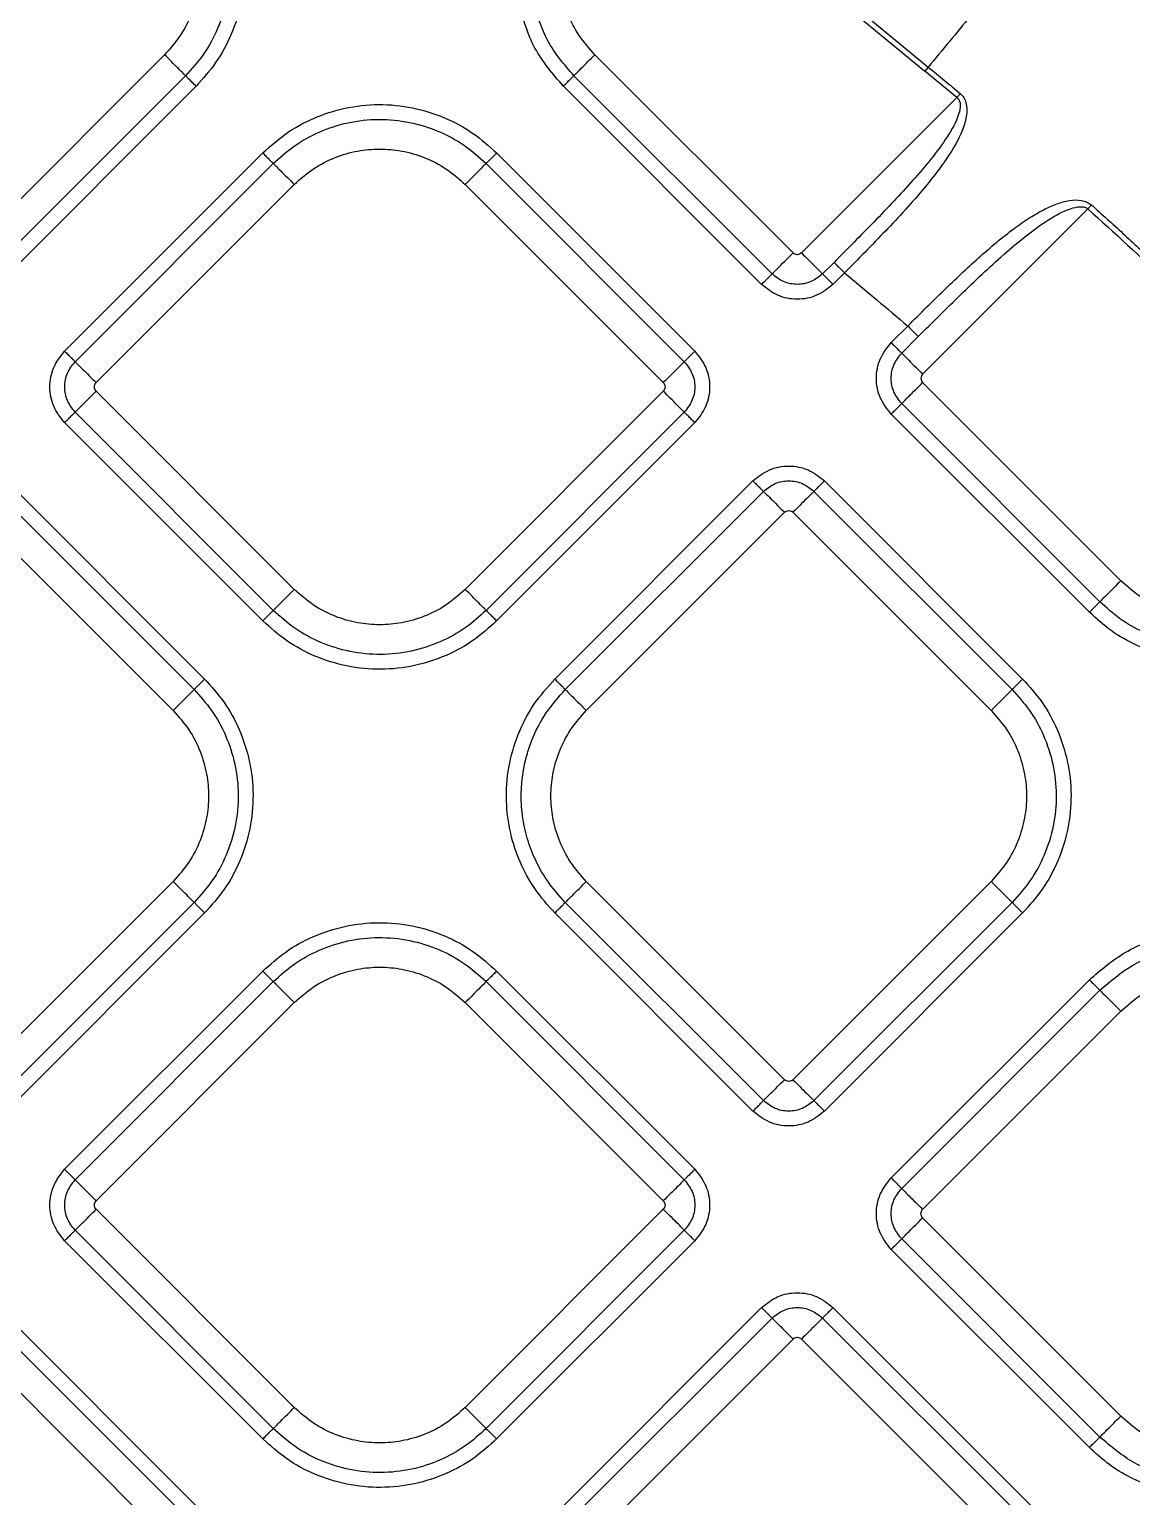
# Model space of a CAD drawing. Extents: x 832 to 912, y 781 to 934.
# Drawn here: x 876.127 to 879.792, y 851.269 to 856.146 of the extents above; entities that cross this region are included whole.
import ezdxf

# ---------------------------------------------------------------- set-up
doc = ezdxf.new("R2010")
doc.units = 0
doc.header["$MEASUREMENT"] = 0
doc.layers.add('1', color=4, linetype='Continuous')

# ---------------------------------------------------------------- blocks, each defined once
blk = doc.blocks.new('2026 SOVEREIGN HL')
at = {"layer": '1', "color": 3, "linetype": 'Continuous', "lineweight": 25}
for p, q in [((46.444, 59.7033), (47.3866, 58.9256)), ((44.8475, 58.9668), (44.1887, 58.308)), ((46.9368, 58.308), (46.278, 58.9668)), ((47.3866, 58.9256), (47.3753, 58.912)), ((44.9172, 58.8971), (44.2584, 58.2383)), ((46.8671, 58.2383), (46.2083, 58.8971)), ((47.4815, 58.8244), (47.3753, 58.912)), ((44.9521, 58.8622), (44.2933, 58.2034)), ((46.8322, 58.2034), (46.1734, 58.8622)), ((47.4815, 58.8244), (46.9651, 58.308)), ((44.5153, 57.9814), (45.1741, 58.6402)), ((45.9514, 58.6402), (46.6102, 57.9814)), ((44.5501, 57.9465), (45.209, 58.6053)), ((45.9165, 58.6053), (46.5753, 57.9465)), ((44.6199, 57.8768), (45.2787, 58.5356)), ((45.8468, 58.5356), (46.5056, 57.8768)), ((47.917, 58.4545), (47.3678, 57.9053)), ((47.9287, 58.4677), (47.917, 58.4545)), ((47.0731, 58.2766), (47.0348, 58.2383)), ((47.108, 58.2417), (47.0697, 58.2034)), ((47.2633, 58.0099), (47.3183, 58.0649)), ((47.2981, 57.975), (47.3531, 58.03)), ((45.2787, 57.1897), (44.6199, 57.8485)), ((46.5056, 57.8485), (45.8468, 57.1897)), ((47.3678, 57.877), (48.0266, 57.2182)), ((47.9569, 57.1485), (47.2981, 57.8073)), ((45.209, 57.12), (44.5501, 57.7788)), ((46.5753, 57.7788), (45.9165, 57.12)), ((47.9221, 57.1136), (47.2633, 57.7724)), ((45.1741, 57.0851), (44.5153, 57.7439)), ((46.6102, 57.7439), (45.9514, 57.0851)), ((44.2869, 57.5156), (44.9457, 56.8567)), ((44.3218, 57.5504), (44.9806, 56.8916)), ((46.1449, 56.8916), (46.8037, 57.5504)), ((46.1798, 56.8567), (46.8386, 57.5155)), ((47.0063, 57.5155), (47.6651, 56.8567)), ((47.0412, 57.5504), (47.7, 56.8916)), ((44.2172, 57.4458), (44.876, 56.787)), ((46.2495, 56.787), (46.9083, 57.4458)), ((46.9366, 57.4458), (47.5954, 56.787)), ((44.876, 56.2189), (44.2172, 55.5601)), ((46.9083, 55.56), (46.2495, 56.2189)), ((47.5954, 56.2189), (46.9366, 55.56)), ((44.9457, 56.1492), (44.2869, 55.4904)), ((46.8386, 55.4903), (46.1798, 56.1491)), ((47.6651, 56.1491), (47.0063, 55.4903)), ((44.9806, 56.1143), (44.3218, 55.4555)), ((46.8037, 55.4555), (46.1449, 56.1143)), ((47.7, 56.1143), (47.0412, 55.4555)), ((44.5153, 55.262), (45.1741, 55.9208)), ((45.9514, 55.9208), (46.6102, 55.262)), ((44.5502, 55.2271), (45.209, 55.8859)), ((45.9165, 55.8859), (46.5754, 55.2271)), ((47.2632, 55.2335), (47.922, 55.8923)), ((47.2981, 55.1986), (47.9569, 55.8574)), ((44.6199, 55.1574), (45.2787, 55.8162)), ((45.8468, 55.8162), (46.5056, 55.1574)), ((47.3678, 55.1289), (48.0266, 55.7877)), ((45.2787, 54.4703), (44.6199, 55.1291)), ((46.5056, 55.1291), (45.8468, 54.4703)), ((48.0266, 54.4418), (47.3678, 55.1006)), ((45.1741, 54.3657), (44.5153, 55.0245)), ((45.209, 54.4005), (44.5502, 55.0594)), ((46.5754, 55.0594), (45.9165, 54.4005)), ((46.6102, 55.0245), (45.9514, 54.3657)), ((47.9569, 54.372), (47.2981, 55.0309)), ((47.922, 54.3372), (47.2632, 54.996)), ((44.2933, 54.8024), (44.9521, 54.1436)), ((46.1734, 54.1437), (46.8322, 54.8025)), ((47.0697, 54.8025), (47.7285, 54.1437)), ((44.2584, 54.7676), (44.9172, 54.1088)), ((46.2083, 54.1088), (46.8671, 54.7676)), ((47.0348, 54.7676), (47.6937, 54.1088)), ((44.1887, 54.6979), (44.8475, 54.039)), ((46.278, 54.0391), (46.9368, 54.6979)), ((46.9651, 54.6979), (47.6239, 54.0391))]:
    blk.add_line(p, q, dxfattribs=at)
at = {"layer": '1', "color": 3, "linetype": 'Continuous', "lineweight": 25, "flags": 128}
blk.add_lwpolyline([(46.4328, 59.6897), (46.9103, 59.2957), (47.3753, 58.912)], dxfattribs=at)
at = {"layer": '1', "color": 3, "linetype": 'Continuous', "lineweight": 25}
for points, knots in [([(48.0626, 59.7449), (48.037, 59.7139), (47.986, 59.652), (47.8898, 59.5355), (47.781, 59.4037), (47.6596, 59.2565), (47.5282, 59.0973), (47.4338, 58.9828), (47.3866, 58.9256)], [0, 0, 0, 0, 0.166668, 0.333335, 0.500001, 0.666667, 0.833333, 1, 1, 1, 1]), ([(48.0626, 59.7449), (48.1759, 59.6506), (48.4046, 59.4601), (48.7422, 59.1593), (49.0414, 58.8605), (49.298, 58.5644), (49.5119, 58.2781), (49.703, 57.9732), (49.8674, 57.6519), (50.0031, 57.3173), (50.109, 56.9736), (50.1868, 56.6252), (50.2392, 56.2761), (50.2703, 55.93), (50.2855, 55.5893), (50.2898, 55.2575), (50.2888, 55.0394), (50.2883, 54.9326)], [0, 0, 0, 0, 0.079499, 0.160492, 0.243815, 0.307447, 0.37175, 0.436455, 0.50134, 0.56619, 0.630858, 0.695062, 0.75855, 0.821115, 0.88237, 0.942437, 1, 1, 1, 1]), ([(44.9172, 59.6046), (44.9374, 59.5822), (44.979, 59.536), (45.025, 59.4515), (45.0561, 59.3564), (45.0673, 59.2542), (45.0574, 59.1514), (45.027, 59.0545), (44.9806, 58.9677), (44.9379, 58.9202), (44.9172, 58.8971)], [0, 0, 0, 0, 0.11509, 0.237016, 0.364589, 0.495523, 0.62714, 0.756682, 0.881633, 1, 1, 1, 1]), ([(44.9521, 59.6395), (44.9743, 59.6148), (45.0199, 59.5641), (45.0705, 59.4713), (45.1046, 59.3668), (45.1169, 59.2546), (45.1061, 59.1416), (45.0727, 59.0351), (45.0217, 58.9398), (44.9749, 58.8876), (44.9521, 58.8622)], [0, 0, 0, 0, 0.115089, 0.237017, 0.364589, 0.495522, 0.62714, 0.75668, 0.881632, 1, 1, 1, 1]), ([(44.8475, 59.5349), (44.8659, 59.5142), (44.9022, 59.4732), (44.9389, 59.4006), (44.9606, 59.3259), (44.9674, 59.2509), (44.9606, 59.1758), (44.9389, 59.1011), (44.9022, 59.0285), (44.8659, 58.9875), (44.8475, 58.9668)], [0, 0, 0, 0, 0.13136, 0.259989, 0.383484, 0.5, 0.616516, 0.740011, 0.86864, 1, 1, 1, 1]), ([(46.278, 58.9668), (46.2596, 58.9875), (46.2233, 59.0285), (46.1866, 59.1012), (46.1649, 59.1759), (46.1581, 59.2509), (46.1649, 59.3259), (46.1866, 59.4006), (46.2233, 59.4733), (46.2596, 59.5142), (46.278, 59.5349)], [0, 0, 0, 0, 0.131358, 0.259988, 0.383483, 0.499999, 0.616516, 0.740011, 0.868641, 1, 1, 1, 1]), ([(46.1734, 58.8622), (46.1386, 58.9027), (46.0692, 58.9832), (46.0394, 59.0852), (46.0246, 59.1359)], [0, 0, 0, 0, 0.502866, 1, 1, 1, 1]), ([(46.2083, 58.8971), (46.1765, 58.9339), (46.1134, 59.0072), (46.0863, 59.1), (46.0728, 59.1462)], [0, 0, 0, 0, 0.502865, 1, 1, 1, 1]), ([(44.9172, 58.8971), (44.915, 58.8993), (44.9105, 58.9037), (44.8935, 58.9208), (44.8716, 58.9427), (44.8553, 58.959), (44.8475, 58.9668)], [0, 0, 0, 0, 0.247941, 0.507924, 0.763556, 1, 1, 1, 1]), ([(46.2083, 58.8971), (46.2105, 58.8993), (46.215, 58.9038), (46.232, 58.9208), (46.2539, 58.9427), (46.2702, 58.959), (46.278, 58.9668)], [0, 0, 0, 0, 0.2479427, 0.5079217, 0.7635538, 1, 1, 1, 1]), ([(47.3866, 58.9256), (47.4044, 58.9109), (47.4398, 58.8817), (47.4752, 58.8525), (47.4927, 58.8379)], [0, 0, 0, 0, 0.503941, 1, 1, 1, 1]), ([(44.9521, 58.8622), (44.9482, 58.8661), (44.94, 58.8743), (44.9291, 58.8852), (44.9205, 58.8937), (44.9183, 58.896), (44.9172, 58.8971)], [0, 0, 0, 0, 0.236451, 0.492096, 0.752055, 1, 1, 1, 1]), ([(46.1734, 58.8622), (46.1773, 58.8662), (46.1855, 58.8743), (46.1965, 58.8853), (46.205, 58.8938), (46.2072, 58.896), (46.2083, 58.8971)], [0, 0, 0, 0, 0.236438, 0.492095, 0.752058, 1, 1, 1, 1]), ([(47.4815, 58.8244), (47.483, 58.8231), (47.4861, 58.8204), (47.4906, 58.813), (47.4945, 58.7951), (47.4844, 58.7517), (47.4341, 58.6647), (47.3363, 58.5475), (47.207, 58.4111), (47.1178, 58.3214), (47.0731, 58.2766)], [0, 0, 0, 0, 0.008425, 0.017077, 0.036236, 0.084513, 0.204557, 0.467209, 0.73358, 1, 1, 1, 1]), ([(47.4927, 58.8379), (47.497, 58.8336), (47.5058, 58.8247), (47.5154, 58.7998), (47.5147, 58.7486), (47.4849, 58.6784), (47.4342, 58.5997), (47.3547, 58.4994), (47.2451, 58.3805), (47.1536, 58.2879), (47.108, 58.2417)], [0, 0, 0, 0, 0.023734, 0.048797, 0.104431, 0.228598, 0.357762, 0.487177, 0.744342, 1, 1, 1, 1]), ([(47.4927, 58.8379), (47.4909, 58.8357), (47.4872, 58.8313), (47.4834, 58.8267), (47.4815, 58.8244)], [0, 0, 0, 0, 0.500009, 1, 1, 1, 1]), ([(45.1741, 58.6402), (45.1987, 58.6624), (45.2495, 58.7081), (45.3423, 58.7586), (45.4468, 58.7927), (45.559, 58.805), (45.672, 58.7942), (45.7785, 58.7608), (45.8738, 58.7098), (45.926, 58.663), (45.9514, 58.6402)], [0, 0, 0, 0, 0.11509, 0.237017, 0.364589, 0.495523, 0.627141, 0.756681, 0.881634, 1, 1, 1, 1]), ([(45.209, 58.6053), (45.2314, 58.6255), (45.2776, 58.6671), (45.3621, 58.7131), (45.4572, 58.7442), (45.5594, 58.7554), (45.6622, 58.7455), (45.7591, 58.7151), (45.8459, 58.6687), (45.8934, 58.6261), (45.9165, 58.6053)], [0, 0, 0, 0, 0.115089, 0.237016, 0.364588, 0.495522, 0.62714, 0.756681, 0.881633, 1, 1, 1, 1]), ([(45.1741, 58.6402), (45.178, 58.6363), (45.1862, 58.6281), (45.1971, 58.6172), (45.2056, 58.6087), (45.2079, 58.6064), (45.209, 58.6053)], [0, 0, 0, 0, 0.236454, 0.4921, 0.752057, 1, 1, 1, 1]), ([(45.2787, 58.5356), (45.2994, 58.554), (45.3404, 58.5903), (45.413, 58.627), (45.4877, 58.6487), (45.5627, 58.6555), (45.6377, 58.6487), (45.7124, 58.627), (45.7851, 58.5903), (45.8261, 58.554), (45.8468, 58.5356)], [0, 0, 0, 0, 0.13136, 0.259989, 0.383483, 0.5, 0.616516, 0.740011, 0.86864, 1, 1, 1, 1]), ([(45.9514, 58.6402), (45.9475, 58.6363), (45.9393, 58.6281), (45.9284, 58.6172), (45.9199, 58.6087), (45.9176, 58.6064), (45.9165, 58.6053)], [0, 0, 0, 0, 0.236449, 0.492096, 0.752058, 1, 1, 1, 1]), ([(45.209, 58.6053), (45.2111, 58.6031), (45.2156, 58.5987), (45.2326, 58.5816), (45.2546, 58.5597), (45.2709, 58.5434), (45.2787, 58.5356)], [0, 0, 0, 0, 0.247941, 0.50792, 0.763551, 1, 1, 1, 1]), ([(45.9165, 58.6053), (45.9143, 58.6031), (45.9098, 58.5987), (45.8928, 58.5816), (45.8709, 58.5597), (45.8546, 58.5434), (45.8468, 58.5356)], [0, 0, 0, 0, 0.2479427, 0.5079217, 0.7635538, 1, 1, 1, 1]), ([(47.3183, 58.0649), (47.3395, 58.0861), (47.3793, 58.126), (47.4384, 58.1838), (47.4954, 58.2384), (47.5534, 58.2919), (47.6119, 58.3426), (47.6687, 58.3875), (47.7217, 58.4244), (47.7691, 58.4521), (47.8129, 58.4716), (47.8541, 58.4836), (47.8887, 58.4851), (47.9139, 58.4784), (47.9239, 58.4711), (47.9287, 58.4677)], [0, 0, 0, 0, 0.1157828, 0.2172792, 0.3192461, 0.4217742, 0.5246357, 0.6223651, 0.7077332, 0.781117, 0.8419759, 0.8998946, 0.9526133, 0.977496, 1, 1, 1, 1]), ([(47.3531, 58.03), (47.4002, 58.0768), (47.4939, 58.17), (47.6128, 58.2825), (47.7102, 58.3648), (47.7826, 58.4177), (47.843, 58.4516), (47.8855, 58.4626), (47.9036, 58.4611), (47.912, 58.4581), (47.9154, 58.4557), (47.917, 58.4545)], [0, 0, 0, 0, 0.272619, 0.542746, 0.675066, 0.802405, 0.917014, 0.963757, 0.983038, 0.991723, 1, 1, 1, 1]), ([(47.917, 58.4545), (48.0053, 58.3746), (48.1792, 58.2173), (48.4185, 57.9673), (48.6331, 57.7089), (48.7497, 57.5225), (48.8072, 57.4306)], [0, 0, 0, 0, 0.262151, 0.51621, 0.761636, 1, 1, 1, 1]), ([(47.9287, 58.4677), (47.9638, 58.4363), (48.0347, 58.3729), (48.1367, 58.2776), (48.2351, 58.1818), (48.333, 58.0816), (48.4284, 57.9779), (48.5152, 57.8769), (48.5853, 57.7895), (48.6509, 57.7029), (48.713, 57.6148), (48.7726, 57.5236), (48.8067, 57.4659), (48.8224, 57.4395)], [0, 0, 0, 0, 0.103307, 0.208474, 0.305975, 0.404477, 0.515565, 0.614777, 0.696384, 0.761123, 0.853089, 0.932552, 1, 1, 1, 1]), ([(46.8671, 58.2383), (46.8693, 58.2405), (46.8738, 58.245), (46.8908, 58.262), (46.9127, 58.2839), (46.929, 58.3002), (46.9368, 58.308)], [0, 0, 0, 0, 0.2479417, 0.5079256, 0.7635587, 1, 1, 1, 1]), ([(46.9651, 58.308), (46.963, 58.3064), (46.9589, 58.3031), (46.951, 58.3017), (46.943, 58.3031), (46.9389, 58.3064), (46.9368, 58.308)], [0, 0, 0, 0, 0.250225, 0.499992, 0.74976, 1, 1, 1, 1]), ([(46.9651, 58.308), (46.9729, 58.3002), (46.9892, 58.2839), (47.0111, 58.262), (47.0282, 58.245), (47.0326, 58.2405), (47.0348, 58.2383)], [0, 0, 0, 0, 0.2364436, 0.4920759, 0.752059, 1, 1, 1, 1]), ([(46.8322, 58.2034), (46.8361, 58.2074), (46.8443, 58.2155), (46.8553, 58.2265), (46.8638, 58.235), (46.866, 58.2372), (46.8671, 58.2383)], [0, 0, 0, 0, 0.236443, 0.492095, 0.752056, 1, 1, 1, 1]), ([(47.0348, 58.2383), (47.0226, 58.2286), (46.998, 58.2093), (46.951, 58.2007), (46.9039, 58.2093), (46.8794, 58.2286), (46.8671, 58.2383)], [0, 0, 0, 0, 0.249877, 0.500014, 0.750136, 1, 1, 1, 1]), ([(47.0697, 58.2034), (47.0656, 58.2076), (47.0573, 58.2159), (47.0465, 58.2267), (47.0382, 58.235), (47.0359, 58.2372), (47.0348, 58.2383)], [0, 0, 0, 0, 0.250002, 0.500008, 0.750003, 1, 1, 1, 1]), ([(47.0731, 58.2766), (47.0742, 58.2755), (47.0765, 58.2733), (47.0848, 58.265), (47.0956, 58.2541), (47.1039, 58.2459), (47.108, 58.2417)], [0, 0, 0, 0, 0.249997, 0.499992, 0.749992, 1, 1, 1, 1]), ([(47.108, 58.2417), (47.1437, 58.212), (47.2141, 58.1534), (47.2839, 58.0941), (47.3183, 58.0649)], [0, 0, 0, 0, 0.507555, 1, 1, 1, 1]), ([(47.0697, 58.2034), (47.0523, 58.1897), (47.0176, 58.1623), (46.951, 58.1502), (46.8843, 58.1623), (46.8496, 58.1897), (46.8322, 58.2034)], [0, 0, 0, 0, 0.2500725, 0.5000182, 0.7499318, 1, 1, 1, 1]), ([(47.3183, 58.0649), (47.3224, 58.0608), (47.3307, 58.0525), (47.3415, 58.0417), (47.3498, 58.0334), (47.352, 58.0311), (47.3531, 58.03)], [0, 0, 0, 0, 0.250007, 0.500007, 0.750006, 1, 1, 1, 1]), ([(47.2633, 57.7724), (47.2495, 57.7898), (47.2221, 57.8245), (47.2101, 57.8912), (47.2221, 57.9578), (47.2495, 57.9925), (47.2633, 58.0099)], [0, 0, 0, 0, 0.250072, 0.500016, 0.74993, 1, 1, 1, 1]), ([(47.2633, 58.0099), (47.2672, 58.006), (47.2753, 57.9978), (47.2863, 57.9869), (47.2948, 57.9784), (47.297, 57.9761), (47.2981, 57.975)], [0, 0, 0, 0, 0.236442, 0.492098, 0.752055, 1, 1, 1, 1]), ([(44.5153, 57.7439), (44.5016, 57.7613), (44.4741, 57.796), (44.4621, 57.8627), (44.4741, 57.9293), (44.5016, 57.964), (44.5153, 57.9814)], [0, 0, 0, 0, 0.250071, 0.500015, 0.749934, 1, 1, 1, 1]), ([(44.5153, 57.9814), (44.5192, 57.9775), (44.5273, 57.9693), (44.5383, 57.9584), (44.5468, 57.9498), (44.549, 57.9476), (44.5501, 57.9465)], [0, 0, 0, 0, 0.2364453, 0.4920987, 0.7520541, 1, 1, 1, 1]), ([(44.5501, 57.7788), (44.5405, 57.7911), (44.5211, 57.8156), (44.5125, 57.8627), (44.5211, 57.9097), (44.5405, 57.9342), (44.5501, 57.9465)], [0, 0, 0, 0, 0.249878, 0.500014, 0.750138, 1, 1, 1, 1]), ([(44.5501, 57.9465), (44.5523, 57.9443), (44.5568, 57.9398), (44.5738, 57.9228), (44.5958, 57.9009), (44.612, 57.8846), (44.6199, 57.8768)], [0, 0, 0, 0, 0.24794, 0.507925, 0.763556, 1, 1, 1, 1]), ([(46.5753, 57.9465), (46.5732, 57.9443), (46.5687, 57.9399), (46.5517, 57.9229), (46.5298, 57.9009), (46.5135, 57.8846), (46.5056, 57.8768)], [0, 0, 0, 0, 0.247333, 0.507096, 0.762966, 1, 1, 1, 1]), ([(46.6102, 57.9814), (46.606, 57.9772), (46.5978, 57.969), (46.587, 57.9581), (46.5787, 57.9498), (46.5764, 57.9476), (46.5753, 57.9465)], [0, 0, 0, 0, 0.250001, 0.500011, 0.750004, 1, 1, 1, 1]), ([(46.5753, 57.9465), (46.585, 57.9342), (46.6043, 57.9097), (46.6129, 57.8626), (46.6043, 57.8156), (46.585, 57.7911), (46.5753, 57.7788)], [0, 0, 0, 0, 0.249878, 0.500014, 0.750138, 1, 1, 1, 1]), ([(46.6102, 57.9814), (46.6239, 57.964), (46.6513, 57.9293), (46.6634, 57.8626), (46.6513, 57.796), (46.6239, 57.7613), (46.6102, 57.7439)], [0, 0, 0, 0, 0.250071, 0.500015, 0.749934, 1, 1, 1, 1]), ([(47.2981, 57.8073), (47.2884, 57.8196), (47.2691, 57.8441), (47.2605, 57.8912), (47.2691, 57.9382), (47.2884, 57.9628), (47.2981, 57.975)], [0, 0, 0, 0, 0.249877, 0.500018, 0.75014, 1, 1, 1, 1]), ([(47.2981, 57.975), (47.3003, 57.9728), (47.3048, 57.9683), (47.3218, 57.9513), (47.3437, 57.9294), (47.36, 57.9131), (47.3678, 57.9053)], [0, 0, 0, 0, 0.247941, 0.50792, 0.763551, 1, 1, 1, 1]), ([(47.3678, 57.9053), (47.3662, 57.9032), (47.3629, 57.8991), (47.3615, 57.8912), (47.3629, 57.8832), (47.3662, 57.8791), (47.3678, 57.877)], [0, 0, 0, 0, 0.250211, 0.500003, 0.749758, 1, 1, 1, 1]), ([(44.6199, 57.8485), (44.612, 57.8407), (44.5958, 57.8244), (44.5738, 57.8025), (44.5568, 57.7855), (44.5523, 57.781), (44.5501, 57.7788)], [0, 0, 0, 0, 0.236444, 0.492075, 0.75206, 1, 1, 1, 1]), ([(44.6199, 57.8485), (44.6182, 57.8506), (44.615, 57.8547), (44.6135, 57.8626), (44.615, 57.8706), (44.6182, 57.8747), (44.6199, 57.8768)], [0, 0, 0, 0, 0.2502319, 0.4999816, 0.7497681, 1, 1, 1, 1]), ([(46.5056, 57.8768), (46.5072, 57.8747), (46.5105, 57.8706), (46.512, 57.8626), (46.5105, 57.8547), (46.5072, 57.8506), (46.5056, 57.8485)], [0, 0, 0, 0, 0.2502293, 0.5000184, 0.7497707, 1, 1, 1, 1]), ([(46.5753, 57.7788), (46.5731, 57.781), (46.5687, 57.7855), (46.5516, 57.8025), (46.5297, 57.8244), (46.5134, 57.8407), (46.5056, 57.8485)], [0, 0, 0, 0, 0.247941, 0.507926, 0.763559, 1, 1, 1, 1]), ([(47.2981, 57.8073), (47.3003, 57.8095), (47.3048, 57.814), (47.3217, 57.8309), (47.3437, 57.8529), (47.36, 57.8692), (47.3678, 57.877)], [0, 0, 0, 0, 0.247331, 0.507091, 0.762968, 1, 1, 1, 1]), ([(47.2633, 57.7724), (47.2674, 57.7766), (47.2757, 57.7848), (47.2865, 57.7957), (47.2948, 57.804), (47.297, 57.8062), (47.2981, 57.8073)], [0, 0, 0, 0, 0.249997, 0.500009, 0.750004, 1, 1, 1, 1]), ([(44.5501, 57.7788), (44.549, 57.7777), (44.5468, 57.7754), (44.5383, 57.7669), (44.5273, 57.756), (44.5192, 57.7478), (44.5153, 57.7439)], [0, 0, 0, 0, 0.2479459, 0.5079013, 0.7635547, 1, 1, 1, 1]), ([(46.6102, 57.7439), (46.6063, 57.7478), (46.5981, 57.756), (46.5872, 57.7669), (46.5787, 57.7754), (46.5764, 57.7777), (46.5753, 57.7788)], [0, 0, 0, 0, 0.236448, 0.492098, 0.752055, 1, 1, 1, 1]), ([(46.8037, 57.5504), (46.8211, 57.5641), (46.8558, 57.5915), (46.9225, 57.6036), (46.9891, 57.5915), (47.0238, 57.5641), (47.0412, 57.5504)], [0, 0, 0, 0, 0.250069, 0.500016, 0.749933, 1, 1, 1, 1]), ([(46.8037, 57.5504), (46.8079, 57.5462), (46.8161, 57.538), (46.827, 57.5271), (46.8353, 57.5188), (46.8375, 57.5166), (46.8386, 57.5155)], [0, 0, 0, 0, 0.250002, 0.500013, 0.750001, 1, 1, 1, 1]), ([(46.8386, 57.5155), (46.8509, 57.5252), (46.8754, 57.5445), (46.9225, 57.5531), (46.9695, 57.5445), (46.9941, 57.5252), (47.0063, 57.5155)], [0, 0, 0, 0, 0.249879, 0.500017, 0.750141, 1, 1, 1, 1]), ([(46.8386, 57.5155), (46.8408, 57.5133), (46.8453, 57.5089), (46.8622, 57.4919), (46.8842, 57.4699), (46.9005, 57.4536), (46.9083, 57.4458)], [0, 0, 0, 0, 0.247333, 0.507096, 0.762966, 1, 1, 1, 1]), ([(47.0063, 57.5155), (47.0041, 57.5133), (46.9997, 57.5088), (46.9826, 57.4918), (46.9607, 57.4699), (46.9444, 57.4536), (46.9366, 57.4458)], [0, 0, 0, 0, 0.247943, 0.507923, 0.763556, 1, 1, 1, 1]), ([(47.0412, 57.5504), (47.0373, 57.5464), (47.0291, 57.5383), (47.0182, 57.5274), (47.0097, 57.5188), (47.0074, 57.5166), (47.0063, 57.5155)], [0, 0, 0, 0, 0.236444, 0.492091, 0.752054, 1, 1, 1, 1]), ([(46.9083, 57.4458), (46.9104, 57.4474), (46.9145, 57.4507), (46.9225, 57.4521), (46.9304, 57.4507), (46.9345, 57.4474), (46.9366, 57.4458)], [0, 0, 0, 0, 0.250226, 0.500008, 0.74979, 1, 1, 1, 1]), ([(48.0266, 57.2182), (48.0188, 57.2104), (48.0025, 57.1941), (47.9806, 57.1722), (47.9636, 57.1552), (47.9591, 57.1507), (47.9569, 57.1485)], [0, 0, 0, 0, 0.236444, 0.492076, 0.75206, 1, 1, 1, 1]), ([(48.5948, 57.2182), (48.5741, 57.1998), (48.5331, 57.1635), (48.4604, 57.1268), (48.3857, 57.1051), (48.3107, 57.0983), (48.2357, 57.1051), (48.161, 57.1268), (48.0883, 57.1635), (48.0473, 57.1998), (48.0266, 57.2182)], [0, 0, 0, 0, 0.131359, 0.259989, 0.383484, 0.5, 0.616517, 0.740012, 0.868642, 1, 1, 1, 1]), ([(45.209, 57.12), (45.2111, 57.1222), (45.2156, 57.1266), (45.2326, 57.1437), (45.2546, 57.1656), (45.2709, 57.1819), (45.2787, 57.1897)], [0, 0, 0, 0, 0.247941, 0.50792, 0.763551, 1, 1, 1, 1]), ([(45.8468, 57.1897), (45.8261, 57.1713), (45.7851, 57.1349), (45.7124, 57.0983), (45.6377, 57.0766), (45.5627, 57.0698), (45.4877, 57.0766), (45.413, 57.0983), (45.3404, 57.1349), (45.2994, 57.1713), (45.2787, 57.1897)], [0, 0, 0, 0, 0.13136, 0.259989, 0.383484, 0.5, 0.616517, 0.740011, 0.86864, 1, 1, 1, 1]), ([(45.9165, 57.12), (45.9143, 57.1222), (45.9098, 57.1266), (45.8928, 57.1437), (45.8709, 57.1656), (45.8546, 57.1819), (45.8468, 57.1897)], [0, 0, 0, 0, 0.2479427, 0.5079217, 0.7635538, 1, 1, 1, 1]), ([(45.1741, 57.0851), (45.178, 57.089), (45.1862, 57.0972), (45.1971, 57.1081), (45.2056, 57.1166), (45.2079, 57.1189), (45.209, 57.12)], [0, 0, 0, 0, 0.236454, 0.4921, 0.752057, 1, 1, 1, 1]), ([(45.9165, 57.12), (45.8941, 57.0998), (45.8479, 57.0582), (45.7634, 57.0122), (45.6683, 56.9811), (45.5661, 56.9699), (45.4633, 56.9798), (45.3664, 57.0102), (45.2796, 57.0566), (45.2321, 57.0992), (45.209, 57.12)], [0, 0, 0, 0, 0.11509, 0.237016, 0.364588, 0.495522, 0.62714, 0.756681, 0.881633, 1, 1, 1, 1]), ([(45.9514, 57.0851), (45.9475, 57.089), (45.9393, 57.0972), (45.9284, 57.1081), (45.9199, 57.1166), (45.9176, 57.1189), (45.9165, 57.12)], [0, 0, 0, 0, 0.236449, 0.492096, 0.752058, 1, 1, 1, 1]), ([(47.9221, 57.1136), (47.926, 57.1175), (47.9341, 57.1257), (47.9451, 57.1366), (47.9536, 57.1451), (47.9558, 57.1474), (47.9569, 57.1485)], [0, 0, 0, 0, 0.236444, 0.492096, 0.752052, 1, 1, 1, 1]), ([(48.2837, 56.9533), (48.2484, 56.957), (48.1786, 56.9643), (48.0808, 57), (47.9936, 57.0489), (47.9455, 57.0924), (47.9221, 57.1136)], [0, 0, 0, 0, 0.262617, 0.519442, 0.766305, 1, 1, 1, 1]), ([(48.2861, 57.0025), (48.254, 57.0059), (48.1904, 57.0126), (48.1014, 57.0451), (48.022, 57.0895), (47.9782, 57.1292), (47.9569, 57.1485)], [0, 0, 0, 0, 0.262617, 0.519441, 0.766307, 1, 1, 1, 1]), ([(45.9514, 57.0851), (45.9267, 57.0629), (45.876, 57.0172), (45.7832, 56.9667), (45.6787, 56.9326), (45.5664, 56.9203), (45.4535, 56.9311), (45.347, 56.9645), (45.2517, 57.0155), (45.1995, 57.0623), (45.1741, 57.0851)], [0, 0, 0, 0, 0.115089, 0.237016, 0.364589, 0.495522, 0.62714, 0.756681, 0.881633, 1, 1, 1, 1]), ([(44.9806, 56.8916), (44.9767, 56.8877), (44.9685, 56.8795), (44.9576, 56.8686), (44.9491, 56.8601), (44.9468, 56.8578), (44.9457, 56.8567)], [0, 0, 0, 0, 0.236438, 0.492095, 0.752058, 1, 1, 1, 1]), ([(44.9806, 56.8916), (45.0028, 56.8669), (45.0484, 56.8162), (45.099, 56.7234), (45.1331, 56.6189), (45.1454, 56.5067), (45.1346, 56.3937), (45.1012, 56.2872), (45.0502, 56.1919), (45.0034, 56.1397), (44.9806, 56.1143)], [0, 0, 0, 0, 0.11509, 0.237017, 0.364589, 0.495522, 0.627141, 0.756681, 0.881633, 1, 1, 1, 1]), ([(46.1449, 56.1143), (46.1216, 56.1404), (46.0761, 56.1911), (46.0273, 56.2817), (45.9944, 56.3799), (45.9805, 56.4872), (45.9884, 56.5989), (46.0196, 56.7078), (46.0711, 56.8086), (46.1205, 56.8642), (46.1449, 56.8916)], [0, 0, 0, 0, 0.121442, 0.236288, 0.355187, 0.480547, 0.610328, 0.741991, 0.872768, 1, 1, 1, 1]), ([(46.1449, 56.8916), (46.1488, 56.8876), (46.157, 56.8795), (46.1679, 56.8685), (46.1765, 56.86), (46.1787, 56.8578), (46.1798, 56.8567)], [0, 0, 0, 0, 0.236454, 0.4921, 0.752057, 1, 1, 1, 1]), ([(47.7, 56.8916), (47.6961, 56.8876), (47.688, 56.8795), (47.677, 56.8685), (47.6685, 56.86), (47.6662, 56.8578), (47.6651, 56.8567)], [0, 0, 0, 0, 0.236449, 0.492095, 0.752057, 1, 1, 1, 1]), ([(47.7, 56.8916), (47.7222, 56.8669), (47.7679, 56.8162), (47.8184, 56.7234), (47.8526, 56.6189), (47.8649, 56.5066), (47.854, 56.3936), (47.8206, 56.2872), (47.7696, 56.1918), (47.7228, 56.1397), (47.7, 56.1143)], [0, 0, 0, 0, 0.11509, 0.237017, 0.364588, 0.495523, 0.627141, 0.756681, 0.881633, 1, 1, 1, 1]), ([(44.9457, 56.8567), (44.9435, 56.8545), (44.939, 56.8501), (44.922, 56.833), (44.9001, 56.8111), (44.8838, 56.7948), (44.876, 56.787)], [0, 0, 0, 0, 0.247942, 0.507921, 0.763553, 1, 1, 1, 1]), ([(44.9457, 56.8567), (44.9659, 56.8343), (45.0075, 56.7881), (45.0535, 56.7036), (45.0846, 56.6085), (45.0958, 56.5063), (45.0859, 56.4035), (45.0555, 56.3066), (45.0091, 56.2198), (44.9665, 56.1723), (44.9457, 56.1492)], [0, 0, 0, 0, 0.115089, 0.237016, 0.364588, 0.495523, 0.627141, 0.756681, 0.881633, 1, 1, 1, 1]), ([(46.1798, 56.1491), (46.1585, 56.1729), (46.1171, 56.2191), (46.0818, 56.2849), (46.0615, 56.3358), (46.0503, 56.3717), (46.0416, 56.4092), (46.0357, 56.4481), (46.033, 56.4869), (46.0333, 56.5342), (46.0389, 56.5845), (46.0512, 56.6391), (46.0733, 56.7041), (46.1125, 56.7812), (46.1576, 56.8318), (46.1798, 56.8567)], [0, 0, 0, 0, 0.121411, 0.236227, 0.282952, 0.330871, 0.379888, 0.429892, 0.480755, 0.528606, 0.610484, 0.673349, 0.742097, 0.87282, 1, 1, 1, 1]), ([(46.1798, 56.8567), (46.182, 56.8545), (46.1865, 56.85), (46.2035, 56.833), (46.2254, 56.8111), (46.2417, 56.7948), (46.2495, 56.787)], [0, 0, 0, 0, 0.247942, 0.507925, 0.763557, 1, 1, 1, 1]), ([(47.6651, 56.8567), (47.663, 56.8545), (47.6585, 56.85), (47.6415, 56.833), (47.6195, 56.8111), (47.6032, 56.7948), (47.5954, 56.787)], [0, 0, 0, 0, 0.247942, 0.507925, 0.763557, 1, 1, 1, 1]), ([(47.6651, 56.8567), (47.6853, 56.8343), (47.7269, 56.7881), (47.773, 56.7036), (47.804, 56.6085), (47.8152, 56.5063), (47.8053, 56.4034), (47.7749, 56.3066), (47.7285, 56.2197), (47.6859, 56.1722), (47.6651, 56.1491)], [0, 0, 0, 0, 0.115091, 0.237017, 0.364589, 0.495523, 0.627141, 0.756681, 0.881633, 1, 1, 1, 1]), ([(44.876, 56.787), (44.8944, 56.7663), (44.9307, 56.7253), (44.9674, 56.6527), (44.9891, 56.578), (44.9959, 56.503), (44.9891, 56.4279), (44.9674, 56.3532), (44.9307, 56.2806), (44.8944, 56.2396), (44.876, 56.2189)], [0, 0, 0, 0, 0.131358, 0.259988, 0.383484, 0.499999, 0.616515, 0.740012, 0.868641, 1, 1, 1, 1]), ([(46.2495, 56.2189), (46.2311, 56.2396), (46.1948, 56.2806), (46.1581, 56.3532), (46.1364, 56.4279), (46.1296, 56.5029), (46.1364, 56.5779), (46.1581, 56.6526), (46.1948, 56.7253), (46.2311, 56.7663), (46.2495, 56.787)], [0, 0, 0, 0, 0.13136, 0.259989, 0.383484, 0.5, 0.616517, 0.740011, 0.86864, 1, 1, 1, 1]), ([(47.5954, 56.787), (47.6138, 56.7663), (47.6502, 56.7253), (47.6868, 56.6526), (47.7085, 56.5779), (47.7153, 56.5029), (47.7085, 56.4279), (47.6868, 56.3532), (47.6502, 56.2806), (47.6138, 56.2396), (47.5954, 56.2189)], [0, 0, 0, 0, 0.13136, 0.259989, 0.383483, 0.5, 0.616516, 0.740011, 0.86864, 1, 1, 1, 1]), ([(44.9457, 56.1492), (44.9435, 56.1514), (44.939, 56.1558), (44.922, 56.1729), (44.9001, 56.1948), (44.8838, 56.2111), (44.876, 56.2189)], [0, 0, 0, 0, 0.247942, 0.507926, 0.763558, 1, 1, 1, 1]), ([(46.1798, 56.1491), (46.182, 56.1513), (46.1865, 56.1558), (46.2035, 56.1728), (46.2254, 56.1948), (46.2417, 56.211), (46.2495, 56.2189)], [0, 0, 0, 0, 0.2479422, 0.5079236, 0.7635562, 1, 1, 1, 1]), ([(47.6651, 56.1491), (47.663, 56.1513), (47.6585, 56.1558), (47.6415, 56.1728), (47.6195, 56.1948), (47.6032, 56.211), (47.5954, 56.2189)], [0, 0, 0, 0, 0.2479422, 0.5079236, 0.7635562, 1, 1, 1, 1]), ([(44.9806, 56.1143), (44.9767, 56.1182), (44.9685, 56.1264), (44.9576, 56.1373), (44.9491, 56.1458), (44.9468, 56.1481), (44.9457, 56.1492)], [0, 0, 0, 0, 0.236444, 0.4920964, 0.7520555, 1, 1, 1, 1]), ([(46.1449, 56.1143), (46.1488, 56.1182), (46.157, 56.1263), (46.1679, 56.1373), (46.1765, 56.1458), (46.1787, 56.148), (46.1798, 56.1491)], [0, 0, 0, 0, 0.236448, 0.492099, 0.752057, 1, 1, 1, 1]), ([(47.7, 56.1143), (47.6961, 56.1182), (47.688, 56.1263), (47.677, 56.1373), (47.6685, 56.1458), (47.6662, 56.148), (47.6651, 56.1491)], [0, 0, 0, 0, 0.236443, 0.492095, 0.752056, 1, 1, 1, 1]), ([(45.1741, 55.9208), (45.1988, 55.9429), (45.2495, 55.9886), (45.3423, 56.0392), (45.4468, 56.0733), (45.5591, 56.0856), (45.672, 56.0748), (45.7785, 56.0414), (45.8738, 55.9904), (45.926, 55.9435), (45.9514, 55.9208)], [0, 0, 0, 0, 0.11509, 0.237016, 0.364588, 0.495523, 0.62714, 0.756681, 0.881634, 1, 1, 1, 1]), ([(47.922, 55.8923), (47.9602, 55.9248), (48.0395, 55.9925), (48.1922, 56.0479), (48.3603, 56.0619), (48.4676, 56.0282), (48.521, 56.0114)], [0, 0, 0, 0, 0.231578, 0.48167, 0.741703, 1, 1, 1, 1]), ([(45.209, 55.8859), (45.2314, 55.9061), (45.2776, 55.9477), (45.3621, 55.9937), (45.4572, 56.0248), (45.5594, 56.036), (45.6622, 56.0261), (45.7591, 55.9957), (45.8459, 55.9493), (45.8934, 55.9066), (45.9165, 55.8859)], [0, 0, 0, 0, 0.11509, 0.237016, 0.364588, 0.495523, 0.62714, 0.756681, 0.881633, 1, 1, 1, 1]), ([(47.9569, 55.8574), (47.9916, 55.887), (48.0638, 55.9487), (48.2028, 55.999), (48.3559, 56.0119), (48.4535, 55.9811), (48.5021, 55.9658)], [0, 0, 0, 0, 0.231578, 0.481669, 0.741702, 1, 1, 1, 1]), ([(45.1741, 55.9208), (45.178, 55.9169), (45.1862, 55.9087), (45.1971, 55.8977), (45.2057, 55.8892), (45.2079, 55.887), (45.209, 55.8859)], [0, 0, 0, 0, 0.236448, 0.492098, 0.752055, 1, 1, 1, 1]), ([(45.2787, 55.8162), (45.2994, 55.8346), (45.3404, 55.8709), (45.4131, 55.9076), (45.4878, 55.9293), (45.5628, 55.9361), (45.6378, 55.9293), (45.7125, 55.9076), (45.7851, 55.8709), (45.8261, 55.8346), (45.8468, 55.8162)], [0, 0, 0, 0, 0.131359, 0.259989, 0.383483, 0.5, 0.616516, 0.740011, 0.86864, 1, 1, 1, 1]), ([(45.9514, 55.9208), (45.9475, 55.9169), (45.9394, 55.9087), (45.9284, 55.8977), (45.9199, 55.8892), (45.9176, 55.887), (45.9165, 55.8859)], [0, 0, 0, 0, 0.236448, 0.492099, 0.752057, 1, 1, 1, 1]), ([(48.0266, 55.7877), (48.0473, 55.806), (48.0883, 55.8424), (48.161, 55.879), (48.2357, 55.9007), (48.3107, 55.9076), (48.3857, 55.9007), (48.4604, 55.879), (48.533, 55.8424), (48.574, 55.806), (48.5947, 55.7877)], [0, 0, 0, 0, 0.131359, 0.259988, 0.383484, 0.5, 0.616516, 0.740012, 0.868641, 1, 1, 1, 1]), ([(45.209, 55.8859), (45.2112, 55.8837), (45.2157, 55.8792), (45.2327, 55.8622), (45.2546, 55.8403), (45.2709, 55.824), (45.2787, 55.8162)], [0, 0, 0, 0, 0.247941, 0.507922, 0.763554, 1, 1, 1, 1]), ([(45.9165, 55.8859), (45.9144, 55.8837), (45.9099, 55.8792), (45.8929, 55.8622), (45.8709, 55.8403), (45.8547, 55.824), (45.8468, 55.8162)], [0, 0, 0, 0, 0.2479422, 0.5079236, 0.7635562, 1, 1, 1, 1]), ([(47.922, 55.8923), (47.9259, 55.8883), (47.9341, 55.8802), (47.945, 55.8692), (47.9536, 55.8607), (47.9558, 55.8585), (47.9569, 55.8574)], [0, 0, 0, 0, 0.236448, 0.492099, 0.752057, 1, 1, 1, 1]), ([(47.9569, 55.8574), (47.9591, 55.8552), (47.9636, 55.8507), (47.9806, 55.8337), (48.0025, 55.8118), (48.0188, 55.7955), (48.0266, 55.7877)], [0, 0, 0, 0, 0.2479422, 0.5079236, 0.7635562, 1, 1, 1, 1]), ([(46.8386, 55.4903), (46.8408, 55.4925), (46.8453, 55.497), (46.8623, 55.514), (46.8842, 55.5359), (46.9005, 55.5522), (46.9083, 55.56)], [0, 0, 0, 0, 0.2479422, 0.5079236, 0.7635562, 1, 1, 1, 1]), ([(46.9366, 55.56), (46.9345, 55.5584), (46.9304, 55.5552), (46.9225, 55.5537), (46.9145, 55.5552), (46.9104, 55.5584), (46.9083, 55.56)], [0, 0, 0, 0, 0.250218, 0.499992, 0.749767, 1, 1, 1, 1]), ([(46.9366, 55.56), (46.9444, 55.5522), (46.9607, 55.5359), (46.9826, 55.514), (46.9997, 55.497), (47.0041, 55.4925), (47.0063, 55.4903)], [0, 0, 0, 0, 0.2364438, 0.4920764, 0.7520578, 1, 1, 1, 1]), ([(46.8037, 55.4555), (46.8076, 55.4594), (46.8158, 55.4675), (46.8268, 55.4785), (46.8353, 55.487), (46.8375, 55.4892), (46.8386, 55.4903)], [0, 0, 0, 0, 0.2364488, 0.4920949, 0.7520566, 1, 1, 1, 1]), ([(47.0412, 55.4555), (47.0238, 55.4418), (46.9891, 55.4143), (46.9225, 55.4023), (46.8558, 55.4143), (46.8211, 55.4418), (46.8037, 55.4555)], [0, 0, 0, 0, 0.2500692, 0.5000169, 0.749932, 1, 1, 1, 1]), ([(47.0063, 55.4903), (46.9941, 55.4807), (46.9695, 55.4613), (46.9225, 55.4527), (46.8754, 55.4613), (46.8509, 55.4807), (46.8386, 55.4903)], [0, 0, 0, 0, 0.249877, 0.5000131, 0.7501406, 1, 1, 1, 1]), ([(47.0063, 55.4903), (47.0074, 55.4892), (47.0097, 55.487), (47.0182, 55.4785), (47.0291, 55.4675), (47.0373, 55.4594), (47.0412, 55.4555)], [0, 0, 0, 0, 0.247946, 0.507904, 0.763551, 1, 1, 1, 1]), ([(44.5153, 55.0245), (44.5016, 55.0419), (44.4742, 55.0766), (44.4621, 55.1432), (44.4742, 55.2099), (44.5016, 55.2446), (44.5153, 55.262)], [0, 0, 0, 0, 0.2500692, 0.5000169, 0.749932, 1, 1, 1, 1]), ([(44.5153, 55.262), (44.5192, 55.2581), (44.5274, 55.2499), (44.5383, 55.2389), (44.5468, 55.2304), (44.5491, 55.2282), (44.5502, 55.2271)], [0, 0, 0, 0, 0.236448, 0.492099, 0.752057, 1, 1, 1, 1]), ([(46.6102, 55.262), (46.6061, 55.2578), (46.5978, 55.2495), (46.587, 55.2387), (46.5787, 55.2304), (46.5765, 55.2282), (46.5754, 55.2271)], [0, 0, 0, 0, 0.250007, 0.500012, 0.750006, 1, 1, 1, 1]), ([(46.6102, 55.262), (46.6239, 55.2446), (46.6514, 55.2099), (46.6634, 55.1432), (46.6514, 55.0766), (46.6239, 55.0419), (46.6102, 55.0245)], [0, 0, 0, 0, 0.250071, 0.500017, 0.749934, 1, 1, 1, 1]), ([(44.5502, 55.0594), (44.5405, 55.0716), (44.5212, 55.0962), (44.5126, 55.1432), (44.5212, 55.1903), (44.5405, 55.2148), (44.5502, 55.2271)], [0, 0, 0, 0, 0.2498743, 0.5000131, 0.7501398, 1, 1, 1, 1]), ([(44.5502, 55.2271), (44.5524, 55.2249), (44.5568, 55.2204), (44.5739, 55.2034), (44.5958, 55.1815), (44.6121, 55.1652), (44.6199, 55.1574)], [0, 0, 0, 0, 0.247941, 0.507924, 0.763557, 1, 1, 1, 1]), ([(46.5754, 55.2271), (46.5732, 55.2249), (46.5687, 55.2204), (46.5517, 55.2035), (46.5298, 55.1815), (46.5135, 55.1652), (46.5056, 55.1574)], [0, 0, 0, 0, 0.247332, 0.507095, 0.762967, 1, 1, 1, 1]), ([(46.5754, 55.2271), (46.585, 55.2148), (46.6044, 55.1903), (46.613, 55.1432), (46.6044, 55.0962), (46.585, 55.0716), (46.5754, 55.0594)], [0, 0, 0, 0, 0.249877, 0.500016, 0.750141, 1, 1, 1, 1]), ([(47.2632, 54.996), (47.2495, 55.0133), (47.2221, 55.0481), (47.21, 55.1147), (47.2221, 55.1814), (47.2495, 55.2161), (47.2632, 55.2335)], [0, 0, 0, 0, 0.2500706, 0.5000178, 0.7499325, 1, 1, 1, 1]), ([(47.2632, 55.2335), (47.2671, 55.2295), (47.2753, 55.2214), (47.2862, 55.2104), (47.2947, 55.2019), (47.297, 55.1997), (47.2981, 55.1986)], [0, 0, 0, 0, 0.236443, 0.492099, 0.752057, 1, 1, 1, 1]), ([(47.2981, 55.0309), (47.2884, 55.0431), (47.2691, 55.0677), (47.2605, 55.1147), (47.2691, 55.1618), (47.2884, 55.1863), (47.2981, 55.1986)], [0, 0, 0, 0, 0.249876, 0.500014, 0.750137, 1, 1, 1, 1]), ([(47.2981, 55.1986), (47.3003, 55.1964), (47.3047, 55.1919), (47.3218, 55.1749), (47.3437, 55.153), (47.36, 55.1367), (47.3678, 55.1289)], [0, 0, 0, 0, 0.247942, 0.507922, 0.763554, 1, 1, 1, 1]), ([(44.5502, 55.0594), (44.5524, 55.0615), (44.5568, 55.066), (44.5738, 55.083), (44.5957, 55.1049), (44.6121, 55.1212), (44.6199, 55.1291)], [0, 0, 0, 0, 0.247332, 0.507092, 0.762967, 1, 1, 1, 1]), ([(44.6199, 55.1291), (44.6183, 55.1312), (44.615, 55.1353), (44.6136, 55.1432), (44.615, 55.1512), (44.6183, 55.1553), (44.6199, 55.1574)], [0, 0, 0, 0, 0.25022, 0.499992, 0.749764, 1, 1, 1, 1]), ([(46.5056, 55.1574), (46.5073, 55.1553), (46.5105, 55.1512), (46.512, 55.1432), (46.5105, 55.1353), (46.5073, 55.1312), (46.5056, 55.1291)], [0, 0, 0, 0, 0.2502332, 0.5000078, 0.7497825, 1, 1, 1, 1]), ([(46.5754, 55.0594), (46.5732, 55.0616), (46.5687, 55.066), (46.5517, 55.0831), (46.5297, 55.105), (46.5135, 55.1213), (46.5056, 55.1291)], [0, 0, 0, 0, 0.2479422, 0.5079236, 0.7635562, 1, 1, 1, 1]), ([(47.3678, 55.1006), (47.3662, 55.1026), (47.3629, 55.1068), (47.3615, 55.1147), (47.3629, 55.1226), (47.3662, 55.1268), (47.3678, 55.1289)], [0, 0, 0, 0, 0.2502313, 0.5000078, 0.7497843, 1, 1, 1, 1]), ([(47.2981, 55.0309), (47.3003, 55.033), (47.3047, 55.0375), (47.3217, 55.0545), (47.3436, 55.0764), (47.36, 55.0927), (47.3678, 55.1006)], [0, 0, 0, 0, 0.247332, 0.507095, 0.76297, 1, 1, 1, 1]), ([(44.5153, 55.0245), (44.5195, 55.0286), (44.5277, 55.0369), (44.5386, 55.0477), (44.5469, 55.056), (44.5491, 55.0583), (44.5502, 55.0594)], [0, 0, 0, 0, 0.2500023, 0.5000107, 0.750002, 1, 1, 1, 1]), ([(46.6102, 55.0245), (46.6063, 55.0284), (46.5982, 55.0365), (46.5872, 55.0475), (46.5787, 55.056), (46.5765, 55.0583), (46.5754, 55.0594)], [0, 0, 0, 0, 0.236444, 0.492095, 0.752054, 1, 1, 1, 1]), ([(47.2632, 54.996), (47.2674, 55.0001), (47.2756, 55.0084), (47.2865, 55.0192), (47.2948, 55.0275), (47.297, 55.0298), (47.2981, 55.0309)], [0, 0, 0, 0, 0.250008, 0.500008, 0.750003, 1, 1, 1, 1]), ([(46.8322, 54.8025), (46.8496, 54.8162), (46.8843, 54.8436), (46.951, 54.8557), (47.0176, 54.8436), (47.0523, 54.8162), (47.0697, 54.8025)], [0, 0, 0, 0, 0.2500706, 0.5000178, 0.7499325, 1, 1, 1, 1]), ([(46.8322, 54.8025), (46.8364, 54.7983), (46.8447, 54.7901), (46.8555, 54.7792), (46.8638, 54.7709), (46.866, 54.7687), (46.8671, 54.7676)], [0, 0, 0, 0, 0.250008, 0.500008, 0.750003, 1, 1, 1, 1]), ([(46.8671, 54.7676), (46.8794, 54.7773), (46.9039, 54.7966), (46.951, 54.8052), (46.998, 54.7966), (47.0226, 54.7773), (47.0348, 54.7676)], [0, 0, 0, 0, 0.249876, 0.500014, 0.750137, 1, 1, 1, 1]), ([(47.0697, 54.8025), (47.0658, 54.7985), (47.0577, 54.7904), (47.0467, 54.7795), (47.0382, 54.7709), (47.0359, 54.7687), (47.0348, 54.7676)], [0, 0, 0, 0, 0.236448, 0.492099, 0.752057, 1, 1, 1, 1]), ([(46.8671, 54.7676), (46.8693, 54.7654), (46.8738, 54.761), (46.8908, 54.744), (46.9127, 54.722), (46.929, 54.7057), (46.9368, 54.6979)], [0, 0, 0, 0, 0.247332, 0.507095, 0.762967, 1, 1, 1, 1]), ([(47.0348, 54.7676), (47.0326, 54.7654), (47.0282, 54.7609), (47.0111, 54.7439), (46.9892, 54.722), (46.9729, 54.7057), (46.9651, 54.6979)], [0, 0, 0, 0, 0.247942, 0.507922, 0.763554, 1, 1, 1, 1]), ([(46.9368, 54.6979), (46.9389, 54.6995), (46.943, 54.7028), (46.951, 54.7042), (46.9589, 54.7028), (46.963, 54.6995), (46.9651, 54.6979)], [0, 0, 0, 0, 0.2502332, 0.5000078, 0.7497825, 1, 1, 1, 1]), ([(45.209, 54.4005), (45.2112, 54.4027), (45.2157, 54.4072), (45.2327, 54.4242), (45.2546, 54.4462), (45.2709, 54.4624), (45.2787, 54.4703)], [0, 0, 0, 0, 0.247941, 0.507922, 0.763554, 1, 1, 1, 1]), ([(45.8468, 54.4703), (45.8261, 54.4519), (45.7851, 54.4155), (45.7125, 54.3789), (45.6378, 54.3572), (45.5628, 54.3504), (45.4878, 54.3572), (45.4131, 54.3789), (45.3404, 54.4155), (45.2994, 54.4519), (45.2787, 54.4703)], [0, 0, 0, 0, 0.13136, 0.259989, 0.383484, 0.5, 0.616517, 0.740011, 0.868641, 1, 1, 1, 1]), ([(45.8468, 54.4703), (45.8547, 54.4624), (45.8709, 54.4462), (45.8929, 54.4242), (45.9099, 54.4072), (45.9144, 54.4027), (45.9165, 54.4005)], [0, 0, 0, 0, 0.2364438, 0.4920764, 0.7520578, 1, 1, 1, 1]), ([(47.9569, 54.372), (47.9591, 54.3742), (47.9636, 54.3787), (47.9806, 54.3957), (48.0025, 54.4177), (48.0188, 54.4339), (48.0266, 54.4418)], [0, 0, 0, 0, 0.2479422, 0.5079236, 0.7635562, 1, 1, 1, 1]), ([(48.5947, 54.4418), (48.574, 54.4234), (48.533, 54.387), (48.4604, 54.3504), (48.3857, 54.3287), (48.3107, 54.3219), (48.2357, 54.3287), (48.161, 54.3504), (48.0883, 54.387), (48.0473, 54.4234), (48.0266, 54.4418)], [0, 0, 0, 0, 0.131359, 0.259988, 0.383484, 0.5, 0.616516, 0.740012, 0.868641, 1, 1, 1, 1]), ([(45.1741, 54.3657), (45.178, 54.3696), (45.1862, 54.3777), (45.1971, 54.3887), (45.2057, 54.3972), (45.2079, 54.3995), (45.209, 54.4005)], [0, 0, 0, 0, 0.236443, 0.492094, 0.752055, 1, 1, 1, 1]), ([(45.9165, 54.4005), (45.8941, 54.3804), (45.8479, 54.3388), (45.7634, 54.2927), (45.6683, 54.2617), (45.5661, 54.2505), (45.4633, 54.2603), (45.3664, 54.2908), (45.2796, 54.3372), (45.2321, 54.3798), (45.209, 54.4005)], [0, 0, 0, 0, 0.11509, 0.237016, 0.364589, 0.495522, 0.62714, 0.756681, 0.881633, 1, 1, 1, 1]), ([(45.9165, 54.4005), (45.9176, 54.3995), (45.9199, 54.3972), (45.9284, 54.3887), (45.9394, 54.3777), (45.9475, 54.3696), (45.9514, 54.3657)], [0, 0, 0, 0, 0.247944, 0.507905, 0.763557, 1, 1, 1, 1]), ([(45.9514, 54.3657), (45.9268, 54.3435), (45.876, 54.2978), (45.7832, 54.2472), (45.6787, 54.2131), (45.5665, 54.2008), (45.4535, 54.2117), (45.3471, 54.2451), (45.2517, 54.2961), (45.1995, 54.3429), (45.1741, 54.3657)], [0, 0, 0, 0, 0.115089, 0.237017, 0.364588, 0.495522, 0.62714, 0.756681, 0.881633, 1, 1, 1, 1]), ([(47.922, 54.3372), (47.9259, 54.3411), (47.9341, 54.3492), (47.945, 54.3602), (47.9536, 54.3687), (47.9558, 54.3709), (47.9569, 54.372)], [0, 0, 0, 0, 0.236448, 0.492099, 0.752057, 1, 1, 1, 1]), ([(48.5456, 54.229), (48.5196, 54.218), (48.467, 54.1959), (48.3821, 54.1789), (48.295, 54.1745), (48.2087, 54.1835), (48.1256, 54.2059), (48.0492, 54.2405), (47.98, 54.284), (47.9411, 54.3197), (47.922, 54.3372)], [0, 0, 0, 0, 0.125496, 0.253534, 0.383265, 0.512842, 0.638158, 0.764963, 0.885164, 1, 1, 1, 1]), ([(48.5246, 54.2735), (48.4756, 54.2556), (48.3766, 54.2192), (48.2173, 54.2268), (48.0702, 54.2763), (47.9937, 54.3409), (47.9569, 54.372)], [0, 0, 0, 0, 0.2534928, 0.5127675, 0.7651992, 1, 1, 1, 1])]:
    blk.add_open_spline(points, degree=3, knots=knots, dxfattribs=at)

msp = doc.modelspace()

# ---------------------------------------------------------------- block references
at = {"layer": '1'}
msp.add_blockref('2026 SOVEREIGN HL', (831.7292, 797.0948), dxfattribs=at)

doc.saveas('drawing.dxf')
